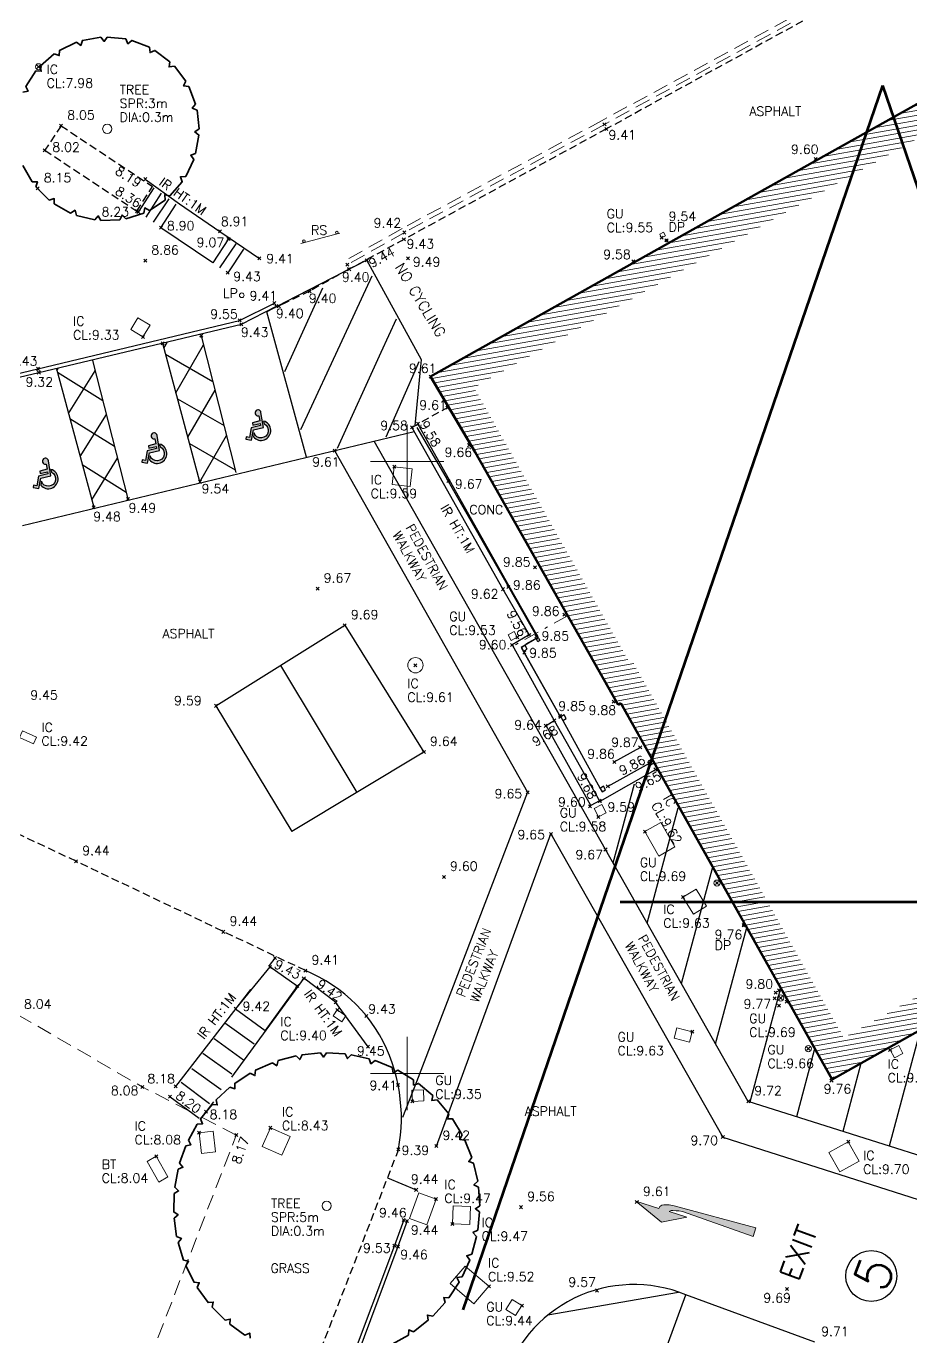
# Model space of a CAD drawing. Extents: x 521064 to 521635, y 174590 to 175241.
# Drawn here: x 521307.56 to 521336.45, y 174811.39 to 174854.22 of the extents above; entities that cross this region are included whole.
import ezdxf

# ---------------------------------------------------------------- set-up
doc = ezdxf.new("R2010")
doc.units = 0
doc.header["$PDMODE"] = 3
doc.header["$PDSIZE"] = 0.05
for name, pattern in [('Centre', [7, 4, -1, 1, -1]), ('DASHDOT', [1, 0.5, -0.25, 0, -0.25]), ('DASHED', [0.75, 0.5, -0.25]), ('HIDDEN', [0.375, 0.25, -0.125])]:
    doc.linetypes.add(name, pattern=pattern)
doc.layers.get('0').update_dxf_attribs({"linetype": 'CONTINUOUS', "lineweight": 18})
for name, color, linetype, lineweight in [('I031G_SURVEY-GRID', 7, 'CONTINUOUS', 18), ('I277G_CANOPY', 30, 'DASHDOT', 18), ('I901G_TITLE-SHEET', 7, 'CONTINUOUS', 18), ('I904G_HATCHING', 62, 'CONTINUOUS', 18), ('I910T_TXT-GEN-S', 7, 'CONTINUOUS', 13), ('I917G_BUILDING', 3, 'CONTINUOUS', 50), ('I923G_SURVEY-POINT', 7, 'CONTINUOUS', 18), ('I923T_SURVEY-LEVEL', 7, 'CONTINUOUS', 13), ('I941G_TREE', 72, 'CONTINUOUS', 18), ('I941G_TREE-VEG', 6, 'CONTINUOUS', 35), ('I941T_TREE-TXT', 82, 'CONTINUOUS', 13), ('I952G_KERB', 5, 'CONTINUOUS', 25), ('I960G_COVER', 1, 'CONTINUOUS', 18), ('I960T_COVER-TXT', 1, 'CONTINUOUS', 13), ('I963G_SW', 200, 'DASHED', 18), ('I976G_ST-FURN', 220, 'CONTINUOUS', 18), ('I976T_ST-FURN-TXT', 220, 'CONTINUOUS', 13), ('I991G_SLOPE', 21, 'DASHED', 18)]:
    doc.layers.add(name, color=color, linetype=linetype, lineweight=lineweight)
for name, color, linetype in [('I240G_STAIR', 10, 'CONTINUOUS'), ('I280G_BLDG-FRAME', 7, 'HIDDEN'), ('I940G_SURFACE', 200, 'HIDDEN'), ('I971G_FENCE', 5, 'Centre'), ('I972G_WALL', 10, 'CONTINUOUS'), ('I997G_ROAD_MARKING', 7, 'CONTINUOUS')]:
    doc.layers.add(name, color=color, linetype=linetype)
doc.styles.add('MONOTXT', font='simplex.shx')
doc.styles.get("Standard").update_dxf_attribs({"font": 'simplex.shx'})

# ---------------------------------------------------------------- blocks, each defined once
blk = doc.blocks.new('Road Sign')
at = {"color": 0, "linetype": 'ByBlock'}
blk.add_polyline3d([(1.017, 0.036, 0), (-0.077, 0.036, 0)], dxfattribs=at)
for centre in [(0.001, -0.001), (0.923, -0.001)]:
    blk.add_circle(centre, 0.035, dxfattribs=at)

msp = doc.modelspace()

# ---------------------------------------------------------------- hatches: boundary and pattern name
msp.add_hatch(color=256).paths.add_polyline_path([(521328.726, 174815.67), (521331.388, 174814.959), (521331.299, 174814.672), (521328.997, 174815.489), (521328.871, 174815.511), (521328.788, 174815.515), (521328.678, 174815.518), (521328.626, 174815.519), (521328.579, 174815.502), (521328.559, 174815.484), (521329.139, 174815.304), (521328.304, 174815.144), (521327.467, 174815.823), (521328.219, 174815.589), (521328.258, 174815.654), (521328.318, 174815.693), (521328.39, 174815.707), (521328.454, 174815.709), (521328.562, 174815.701)])
at = {"layer": 'I904G_HATCHING'}
h = msp.add_hatch(dxfattribs=at)
h.set_pattern_fill('ANSI31', color=256, scale=0.05, angle=325, style=0)
h.paths.add_polyline_path([(521365.759, 174881.945), (521367.311, 174886.098), (521374.746, 174883.333), (521378.528, 174881.926), (521381.469, 174880.831), (521383.284, 174885.719), (521385.395, 174891.334), (521386.802, 174895.22), (521363.286, 174904.002), (521357.857, 174889.657), (521365.37, 174886.856), (521364.674, 174884.949), (521364.507, 174885.012), (521364.55, 174885.126), (521364.044, 174885.327), (521363.994, 174885.206), (521361.419, 174886.18), (521361.462, 174886.296), (521361.185, 174886.396), (521361.136, 174886.287), (521358.803, 174887.181), (521355.775, 174879.014), (521358.23, 174878.113), (521352.972, 174863.981), (521350.89, 174861.521), (521348.805, 174863.337), (521348.886, 174863.429), (521348.528, 174863.721), (521342.476, 174856.651), (521342.824, 174856.353), (521340.844, 174854.033), (521331.138, 174848.587), (521320.768, 174842.769), (521322.227, 174840.3), (521326.894, 174832.047), (521326.981, 174832.096), (521328.103, 174830.098), (521333.883, 174819.805), (521341.553, 174824.106), (521343.555, 174820.584), (521348.998, 174823.617), (521347.201, 174826.798), (521349.876, 174828.301), (521348.925, 174830.03), (521351.103, 174831.223), (521351.585, 174830.343), (521353.209, 174831.247), (521354.849, 174832.159), (521354.666, 174832.503), (521357.728, 174834.195), (521360.628, 174835.783), (521359.858, 174837.16), (521359.054, 174838.6), (521359.557, 174838.878), (521357.895, 174841.817), (521358.966, 174842.392), (521359.577, 174841.885), (521360.53, 174842.998), (521361.858, 174844.542), (521361.95, 174844.468), (521362.086, 174844.651), (521362.012, 174844.715), (521363.35, 174846.282), (521363.434, 174846.212), (521363.574, 174846.376), (521363.491, 174846.448), (521365.776, 174849.114), (521364.06, 174850.62), (521365.333, 174852.072), (521367.565, 174851.231), (521366.43, 174848.174), (521368.782, 174847.273), (521368.859, 174847.493), (521368.766, 174847.527), (521369.438, 174849.316), (521370.241, 174851.441), (521371.875, 174855.813), (521373.221, 174859.385), (521373.324, 174859.346), (521373.4, 174859.547), (521371.787, 174860.139), (521373.01, 174863.468), (521374.664, 174867.907), (521375.002, 174868.806), (521374.636, 174868.938), (521374.841, 174869.511), (521374.778, 174869.534), (521375.25, 174870.795), (521375.313, 174870.772), (521375.43, 174871.092), (521375.282, 174871.148), (521376.27, 174873.748), (521376.409, 174873.704), (521376.525, 174874.024), (521376.377, 174874.08), (521377.366, 174876.691), (521377.503, 174876.639), (521377.62, 174876.959), (521377.483, 174877.01), (521378.449, 174879.614), (521378.586, 174879.563), (521378.708, 174879.89), (521378.39, 174880.002), (521378.333, 174879.852), (521375.927, 174880.747), (521375.983, 174880.895), (521375.654, 174881.019), (521375.598, 174880.871), (521372.882, 174881.875), (521372.934, 174882.023), (521372.616, 174882.147), (521372.558, 174881.998), (521370.038, 174882.927), (521370.098, 174883.092), (521369.785, 174883.201), (521369.66, 174882.884), (521369.751, 174882.85), (521368.982, 174880.772)])
h.paths.add_polyline_path([(521365.266, 174883.655), (521366.65, 174887.446), (521359.148, 174890.243), (521363.869, 174902.717), (521385.525, 174894.629), (521380.881, 174882.119), (521366.723, 174887.383), (521364.469, 174881.35), (521369.574, 174879.492), (521370.404, 174881.734), (521377.266, 174879.182), (521373.991, 174870.568), (521374.084, 174870.533), (521373.491, 174868.948), (521373.567, 174868.92), (521373.357, 174868.335), (521373.689, 174868.215), (521370.503, 174859.545), (521372.021, 174858.988), (521368.101, 174848.605), (521367.712, 174848.754), (521368.849, 174851.816), (521365.038, 174853.252), (521362.648, 174850.528), (521364.38, 174849.008), (521359.457, 174843.284), (521359.087, 174843.592), (521356.522, 174842.215), (521358.189, 174839.265), (521357.69, 174838.988), (521359.259, 174836.183), (521353.321, 174832.902), (521353.505, 174832.556), (521351.978, 174831.707), (521351.5, 174832.581), (521347.566, 174830.426), (521348.522, 174828.688), (521345.837, 174827.179), (521347.632, 174824.001), (521343.934, 174821.94), (521341.931, 174825.465), (521334.266, 174821.166), (521327.364, 174833.458), (521327.274, 174833.407), (521322.18, 174842.415), (521341.486, 174853.245), (521344.234, 174856.465), (521343.887, 174856.761), (521348.562, 174862.223), (521350.998, 174860.101), (521353.848, 174863.469), (521359.518, 174878.706), (521357.061, 174879.607), (521359.387, 174885.88)], flags=16)
at = {"layer": 'I997G_ROAD_MARKING'}
h = msp.add_hatch(dxfattribs=at)
h.set_pattern_fill('INSULATION', color=2, scale=0.3, angle=285, style=0)
h.paths.add_polyline_path([(521314.408, 174839.637), (521313.274, 174844.107), (521312.015, 174843.856), (521313.23, 174839.332)])
h = msp.add_hatch(dxfattribs=at)
h.set_pattern_fill('INSULATION', color=2, scale=0.3, angle=283, style=0)
h.paths.add_polyline_path([(521309.725, 174843.299), (521308.546, 174843.024), (521309.764, 174838.499), (521310.881, 174838.772)])
h = msp.add_hatch(color=2, dxfattribs=at)
h.paths.add_polyline_path([(521314.732, 174840.728), (521314.92, 174840.697), (521314.976, 174841.03), (521315.306, 174841.111), (521315.226, 174841.599, 0.693543), (521315.046, 174841.635, 0.696716), (521315.159, 174841.49), (521315.186, 174841.323), (521314.943, 174841.263), (521314.963, 174841.184), (521315.2, 174841.242), (521315.211, 174841.171), (521314.903, 174841.096), (521314.849, 174840.78), (521314.744, 174840.798)])
h.paths.add_polyline_path([(521314.999, 174840.93), (521314.977, 174840.803, 1.367716), (521315.311, 174841.317), (521315.327, 174841.225, -1.518743), (521314.998, 174840.93)])
h = msp.add_hatch(color=2, dxfattribs=at)
h.paths.add_polyline_path([(521311.336, 174839.976), (521311.523, 174839.945), (521311.579, 174840.279), (521311.91, 174840.359), (521311.83, 174840.848, 0.693543), (521311.649, 174840.883, 0.696716), (521311.762, 174840.738), (521311.79, 174840.571), (521311.546, 174840.512), (521311.566, 174840.432), (521311.803, 174840.49), (521311.814, 174840.42), (521311.506, 174840.344), (521311.453, 174840.028), (521311.347, 174840.046)])
h.paths.add_polyline_path([(521311.602, 174840.178), (521311.58, 174840.051, 1.367716), (521311.915, 174840.565), (521311.93, 174840.473, -1.518743), (521311.602, 174840.179)])
h = msp.add_hatch(color=2, dxfattribs=at)
h.paths.add_polyline_path([(521307.785, 174839.148), (521307.973, 174839.117), (521308.029, 174839.451), (521308.359, 174839.531), (521308.279, 174840.02, 0.693543), (521308.099, 174840.055, 0.696716), (521308.212, 174839.91), (521308.239, 174839.743), (521307.996, 174839.684), (521308.015, 174839.604), (521308.253, 174839.662), (521308.264, 174839.592), (521307.955, 174839.516), (521307.902, 174839.2), (521307.796, 174839.218)])
h.paths.add_polyline_path([(521308.051, 174839.35), (521308.03, 174839.223, 1.367716), (521308.364, 174839.737), (521308.379, 174839.645, -1.518743), (521308.051, 174839.351)])
h = msp.add_hatch(dxfattribs=at)
h.set_pattern_fill('ANSI31', color=2, scale=0.5, angle=30, style=0)
h.paths.add_polyline_path([(521328.178, 174829.886), (521325.787, 174828.553), (521331.142, 174819.088), (521337.2, 174817.172), (521343.497, 174820.66), (521342.828, 174821.831), (521341.641, 174821.163), (521340.367, 174823.426), (521333.866, 174819.789)])
h = msp.add_hatch(dxfattribs=at)
h.set_pattern_fill('ANSI31', color=2, scale=0.5, angle=325, style=0)
h.paths.add_polyline_path([(521329.101, 174812.766, 0.449522), (521323.118, 174809.846), (521327.46, 174808.292)])

# ---------------------------------------------------------------- linework, layer by layer
msp.add_lwpolyline([(521328.726, 174815.67), (521331.388, 174814.959), (521331.299, 174814.672), (521328.997, 174815.489), (521328.871, 174815.511), (521328.788, 174815.515), (521328.678, 174815.518), (521328.626, 174815.519), (521328.579, 174815.502), (521328.559, 174815.484), (521329.139, 174815.304), (521328.304, 174815.144), (521327.467, 174815.823), (521328.219, 174815.589), (521328.258, 174815.654), (521328.318, 174815.693), (521328.39, 174815.707), (521328.454, 174815.709), (521328.562, 174815.701)], close=True)
at = {"layer": 'I031G_SURVEY-GRID'}
for p, q in [((521320, 174841.2), (521320, 174838.8)), ((521318.8, 174840), (521321.2, 174840)), ((521320, 174821.2), (521320, 174818.8)), ((521318.8, 174820), (521321.2, 174820))]:
    msp.add_line(p, q, dxfattribs=at)
at = {"layer": 'I240G_STAIR'}
for p, q in [((521311.729, 174848.94, 8.362), (521311.217, 174848.148, 8.364)), ((521311.471, 174847.982, 8.547), (521311.977, 174848.766, 8.537)), ((521312.219, 174848.578, 8.723), (521311.707, 174847.814, 8.726)), ((521311.959, 174847.635, 8.899), (521312.46, 174848.404, 8.896)), ((521313.648, 174846.489, 9.073), (521311.959, 174847.635, 8.899)), ((521314.164, 174847.269, 9.08), (521313.648, 174846.489, 9.073)), ((521313.885, 174846.327, 9.257), (521314.417, 174847.106, 9.252)), ((521314.651, 174846.936, 9.416), (521314.139, 174846.165, 9.427)), ((521315.516, 174823.478, 9.425), (521314.397, 174822.111, 9.425)), ((521316.408, 174822.853, 9.437), (521315.516, 174823.478, 9.425)), ((521314.397, 174822.111, 9.425), (521315.366, 174821.401, 9.437)), ((521314.998, 174820.955, 9.224), (521314.043, 174821.64, 9.218)), ((521313.696, 174821.137, 9.021), (521314.654, 174820.441, 9.022)), ((521314.273, 174819.973, 8.812), (521313.331, 174820.655, 8.82)), ((521312.972, 174820.165, 8.621), (521313.927, 174819.473, 8.624)), ((521313.548, 174819.005, 8.444), (521312.621, 174819.704, 8.44)), ((521312.255, 174819.239, 8.204), (521313.205, 174818.534, 8.205))]:
    msp.add_line(p, q, dxfattribs=at)
for points in [[(521326.285, 174828.908, 9.682), (521326.005, 174828.752, 9.683), (521324.539, 174831.368, 9.673), (521324.805, 174831.532, 9.682)], [(521324.805, 174831.532, 9.682), (521326.285, 174828.908, 9.682)], [(521325.086, 174831.535, 9.848), (521326.301, 174829.316, 9.851)], [(521316.408, 174822.853, 9.437), (521315.366, 174821.401, 9.437)]]:
    msp.add_polyline3d(points, dxfattribs=at)
at = {"layer": 'I277G_CANOPY'}
msp.add_polyline3d([(521325.243, 174834.954, 12.005), (521323.29, 174833.868, 11.974)], dxfattribs=at)
at = {"layer": 'I280G_BLDG-FRAME'}
for points in [[(521323.852, 174833.984, 9.85), (521323.734, 174833.916, 9.85), (521323.804, 174833.794, 9.85), (521323.923, 174833.863, 9.85)], [(521324.264, 174834.108, 9.85), (521324.221, 174834.188, 9.85), (521324.295, 174834.227, 9.85), (521324.338, 174834.147, 9.85)], [(521325.128, 174831.719, 9.848), (521325.016, 174831.653, 9.848), (521325.086, 174831.535, 9.848), (521325.198, 174831.601, 9.848)], [(521327.989, 174830.265, 0), (521327.877, 174830.199, 0), (521327.947, 174830.081, 0), (521328.059, 174830.147, 0)], [(521326.413, 174829.383, 9.851), (521326.301, 174829.316, 9.851), (521326.372, 174829.198, 9.851), (521326.483, 174829.265, 9.851)]]:
    msp.add_polyline3d(points, close=True, dxfattribs=at)
at = {"layer": 'I917G_BUILDING'}
for p, q in [((521340.844, 174854.033, 9.55), (521331.138, 174848.587, 9.6)), ((521331.138, 174848.587, 9.6), (521320.768, 174842.769, 9.61)), ((521322.227, 174840.3, 9.66), (521326.894, 174832.047, 9.88)), ((521326.894, 174832.047, 9.88), (521326.981, 174832.096, 9.88)), ((521326.981, 174832.096, 9.88), (521328.103, 174830.098, 9.86)), ((521328.103, 174830.098, 9.65), (521333.883, 174819.805, 9.76)), ((521333.883, 174819.805, 9.76), (521341.553, 174824.106, 9.82))]:
    msp.add_line(p, q, dxfattribs=at)
msp.add_polyline3d([(521320.768, 174842.769, 9.61), (521322.227, 174840.3, 9.66)], dxfattribs=at)
at = {"layer": 'I923G_SURVEY-POINT'}
for p in [(521307.958, 174852.893, 7.984), (521326.447, 174851.01, 9.411), (521308.696, 174850.967, 8.054), (521326.508, 174850.862, 9.412), (521308.163, 174850.167, 8.024), (521333.349, 174849.879, 9.6), (521307.93, 174848.921, 8.148), (521307.93, 174848.921, 8.148), (521311.446, 174849.221, 8.188), (521311.173, 174848.176, 8.226), (521311.217, 174848.148, 8.364), (521311.959, 174847.635, 8.899), (521313.885, 174847.517, 8.908), (521314.164, 174847.269, 9.08), (521319.891, 174847.254, 9.428), (521319.909, 174847.478, 9.421), (521328.312, 174847.308, 9.555), (521328.473, 174847.219, 9.542), (521311.444, 174846.559, 8.859), (521315.172, 174846.631, 9.414), (521318.043, 174846.427, 9.394), (521318.099, 174846.284, 9.405), (521318.107, 174846.276, 9.396), (521318.684, 174846.572, 9.443), (521320.03, 174846.638, 9.494), (521327.391, 174846.539, 9.575), (521314.139, 174846.165, 9.427), (521314.139, 174846.165, 9.427), (521316.813, 174845.558, 9.395), (521315.665, 174845.17, 9.409), (521315.727, 174845.069, 9.406), (521315.809, 174845.072, 9.399), (521314.528, 174844.607, 9.55), (521314.587, 174844.482, 9.433), (521311.371, 174844.068, 9.33), (521312.015, 174843.856, 9.402), (521313.274, 174844.107, 9.419), (521307.937, 174843.023, 9.429), (521307.968, 174842.905, 9.322), (521320.768, 174842.769, 9.61), (521320.768, 174842.769, 9.61), (521321.317, 174841.751, 9.614), (521320.358, 174841.226, 9.576), (521320.155, 174841.11, 9.581), (521317.632, 174840.353, 9.607), (521322.027, 174840.53, 9.663), (521319.581, 174839.825, 9.587), (521313.23, 174839.332, 9.537), (521321.342, 174839.358, 9.673), (521310.881, 174838.772, 9.492), (521309.764, 174838.499, 9.48), (521324.176, 174836.534, 9.845), (521317.075, 174835.841, 9.667), (521323.128, 174835.824, 9.622), (521323.306, 174835.898, 9.86), (521325.134, 174834.995, 9.858), (521317.962, 174834.643, 9.688), (521323.986, 174834.328, 9.562), (521324.223, 174834.287, 9.853), (521323.43, 174834.001, 9.604), (521323.599, 174834.254, 9.534), (521323.827, 174833.754, 9.85), (521320.272, 174833.338, 9.614), (521326.75, 174832.144, 9.88), (521313.756, 174832.012, 9.588), (521324.527, 174831.359, 9.639), (521324.805, 174831.532, 9.682), (521324.992, 174831.69, 9.848), (521325.006, 174831.646, 9.85), (521320.546, 174830.503, 9.637), (521327.613, 174830.655, 9.873), (521326.768, 174830.178, 9.863), (521327.905, 174830.13, 9.862), (521328.114, 174829.931, 9.648), (521323.936, 174829.188, 9.645), (521326.556, 174829.381, 9.851), (521325.977, 174828.729, 9.605), (521326.285, 174828.908, 9.682), (521326.301, 174828.898, 9.59), (521326.247, 174828.382, 9.576), (521327.768, 174827.902, 9.624), (521324.697, 174827.827, 9.651), (521326.479, 174827.318, 9.669), (521309.184, 174826.933, 9.437), (521321.201, 174826.423, 9.596), (521330.121, 174826.219, 9.687), (521329.01, 174825.761, 9.634), (521313.999, 174824.627, 9.436), (521330.991, 174824.845, 9.76), (521315.687, 174823.77, 9.415), (521315.516, 174823.478, 9.425), (521316.676, 174823.36, 9.412), (521316.408, 174822.853, 9.437), (521316.626, 174823.108, 9.421), (521332.148, 174822.717, 9.795), (521317.664, 174822.325, 9.418), (521332.004, 174822.454, 9.774), (521332.038, 174822.635, 9.78), (521332.203, 174822.466, 9.687), (521332.4, 174822.347, 9.776), (521314.397, 174822.111, 9.425), (521317.716, 174822.073, 9.395), (521318.668, 174821.878, 9.431), (521332.148, 174822.21, 9.77), (521329.315, 174821.361, 9.633), (521318.724, 174820.874, 9.446), (521333.107, 174820.809, 9.66), (521335.778, 174820.77, 9.779), (521333.862, 174819.762, 9.765), (521311.348, 174819.559, 8.083), (521312.439, 174819.577, 8.177), (521319.703, 174819.625, 9.408), (521312.255, 174819.239, 8.204), (521320.173, 174819.086, 9.355), (521331.142, 174819.088, 9.716), (521313.433, 174818.754, 8.178), (521313.204, 174818.062, 8.083), (521315.534, 174818.223, 8.43), (521314.419, 174817.984, 8.166), (521320.954, 174817.627, 9.422), (521330.312, 174817.92, 9.701), (521334.41, 174817.769, 9.702), (521311.803, 174817.294, 8.037), (521319.716, 174817.517, 9.393), (521320.295, 174816.197, 9.443), (521320.947, 174815.895, 9.467), (521323.721, 174815.629, 9.563), (521327.504, 174815.795, 9.605), (521319.887, 174815.214, 9.456), (521319.999, 174815.18, 9.435), (521321.478, 174815.084, 9.472), (521319.587, 174814.375, 9.53), (521319.7, 174814.34, 9.463), (521322.672, 174813.043, 9.523), (521326.201, 174812.907, 9.575), (521332.408, 174812.952, 9.69), (521323.751, 174812.415, 9.44)]:
    msp.add_point(p, dxfattribs=at)
at = {"layer": 'I940G_SURFACE'}
for points in [[(521336.384, 174856.786, 9.433), (521334.729, 174855.473, 9.419), (521333.9, 174854.925, 9.411), (521326.508, 174850.862, 9.412), (521319.891, 174847.254, 9.428), (521318.107, 174846.276, 9.396)], [(521308.696, 174850.967, 8.054), (521308.163, 174850.167, 8.024), (521311.173, 174848.176, 8.226)], [(521308.696, 174850.967, 8.054), (521311.677, 174848.985, 8.213)], [(521311.173, 174848.176, 8.226), (521311.677, 174848.985, 8.213)], [(521318.099, 174846.284, 9.405), (521316.813, 174845.558, 9.395), (521316.048, 174845.188, 9.398)], [(521316.048, 174845.188, 9.398), (521315.809, 174845.072, 9.399)], [(521321.356, 174841.773, 9.615), (521320.358, 174841.226, 9.576)], [(521319.716, 174817.517, 9.393), (521319.755, 174817.75, 9.395), (521319.785, 174817.983, 9.396), (521319.804, 174818.218, 9.398), (521319.812, 174818.454, 9.4), (521319.811, 174818.689, 9.401), (521319.799, 174818.925, 9.403), (521319.777, 174819.159, 9.405), (521319.746, 174819.393, 9.407), (521319.703, 174819.625, 9.408), (521319.648, 174819.869, 9.411), (521319.583, 174820.11, 9.413), (521319.507, 174820.349, 9.415), (521319.419, 174820.583, 9.417), (521319.322, 174820.814, 9.42), (521319.213, 174821.039, 9.422), (521319.093, 174821.259, 9.424), (521318.962, 174821.472, 9.427), (521318.82, 174821.679, 9.429), (521318.668, 174821.878, 9.431), (521318.505, 174822.069, 9.429), (521318.333, 174822.251, 9.427), (521318.152, 174822.425, 9.425), (521317.963, 174822.589, 9.423), (521317.765, 174822.744, 9.421), (521317.56, 174822.889, 9.419), (521317.348, 174823.023, 9.418), (521317.13, 174823.146, 9.416), (521316.905, 174823.259, 9.414), (521316.676, 174823.36, 9.412), (521309.184, 174826.933, 9.437), (521301.671, 174830.474, 9.112)], [(521319.716, 174817.517, 9.393), (521316.892, 174810.249, 9.476)]]:
    msp.add_polyline3d(points, dxfattribs=at)
at = {"layer": 'I941G_TREE'}
for centre in [(521310.203, 174850.866), (521317.37, 174815.675)]:
    msp.add_circle(centre, 0.15, dxfattribs=at)
at = {"layer": 'I941G_TREE-VEG'}
for points in [[(521309.198, 174853.693), (521308.644, 174853.429), (521308.634, 174853.258), (521308.473, 174853.317)], [(521309.998, 174853.859), (521309.393, 174853.755), (521309.337, 174853.592), (521309.198, 174853.693)], [(521310.813, 174853.803), (521310.203, 174853.866), (521310.105, 174853.724), (521309.998, 174853.859)], [(521311.583, 174853.53), (521311.012, 174853.755), (521310.88, 174853.645), (521310.813, 174853.803)], [(521308.473, 174853.317), (521308.01, 174852.914), (521308.047, 174852.746), (521307.875, 174852.759)], [(521312.25, 174853.059), (521311.761, 174853.429), (521311.604, 174853.359), (521311.583, 174853.53)], [(521307.875, 174852.759), (521307.539, 174852.246), (521307.62, 174852.094), (521307.451, 174852.061)], [(521312.766, 174852.425), (521312.395, 174852.914), (521312.225, 174852.888), (521312.25, 174853.059)], [(521313.091, 174851.675), (521312.866, 174852.246), (521312.696, 174852.268), (521312.766, 174852.425)], [(521313.203, 174850.866), (521313.14, 174851.476), (521312.981, 174851.543), (521313.091, 174851.675)], [(521313.091, 174850.057), (521313.196, 174850.661), (521313.061, 174850.768), (521313.203, 174850.866)], [(521312.766, 174849.307), (521313.029, 174849.861), (521312.929, 174850.001), (521313.091, 174850.057)], [(521307.451, 174849.671), (521307.752, 174849.136), (521307.924, 174849.138), (521307.875, 174848.973)], [(521312.25, 174848.674), (521312.653, 174849.136), (521312.594, 174849.298), (521312.766, 174849.307)], [(521307.875, 174848.973), (521308.309, 174848.539), (521308.474, 174848.587), (521308.473, 174848.415)], [(521311.583, 174848.202), (521312.096, 174848.539), (521312.082, 174848.71), (521312.25, 174848.674)], [(521308.473, 174848.415), (521309.007, 174848.114), (521309.153, 174848.206), (521309.198, 174848.039)], [(521309.198, 174848.039), (521309.794, 174847.894), (521309.91, 174848.021), (521309.998, 174847.873)], [(521309.998, 174847.873), (521310.611, 174847.894), (521310.689, 174848.048), (521310.813, 174847.929)], [(521310.813, 174847.929), (521311.398, 174848.114), (521311.431, 174848.283), (521311.583, 174848.202)], [(521317.169, 174820.671), (521316.568, 174820.61), (521316.494, 174820.455), (521316.37, 174820.574)], [(521317.973, 174820.638), (521317.37, 174820.675), (521317.272, 174820.534), (521317.169, 174820.671)], [(521318.761, 174820.477), (521318.172, 174820.61), (521318.053, 174820.487), (521317.973, 174820.638)], [(521315.597, 174820.35), (521315.046, 174820.102), (521315.025, 174819.932), (521314.87, 174820.005)], [(521316.37, 174820.574), (521315.787, 174820.418), (521315.739, 174820.253), (521315.597, 174820.35)], [(521319.514, 174820.192), (521318.953, 174820.418), (521318.816, 174820.315), (521318.761, 174820.477)], [(521320.21, 174819.79), (521319.694, 174820.102), (521319.542, 174820.023), (521319.514, 174820.192)], [(521314.87, 174820.005), (521314.366, 174819.672), (521314.373, 174819.501), (521314.208, 174819.548)], [(521320.834, 174819.281), (521320.374, 174819.672), (521320.211, 174819.618), (521320.21, 174819.79)], [(521314.208, 174819.548), (521313.764, 174819.138), (521313.798, 174818.97), (521313.628, 174818.99)], [(521313.628, 174818.99), (521313.255, 174818.515), (521313.316, 174818.355), (521313.144, 174818.347)], [(521321.367, 174818.679), (521320.976, 174819.138), (521320.807, 174819.111), (521320.834, 174819.281)], [(521321.797, 174817.998), (521321.485, 174818.515), (521321.313, 174818.516), (521321.367, 174818.679)], [(521313.144, 174818.347), (521312.853, 174817.818), (521312.938, 174817.669), (521312.77, 174817.635)], [(521312.77, 174817.635), (521312.567, 174817.066), (521312.676, 174816.933), (521312.515, 174816.871)], [(521322.113, 174817.258), (521321.887, 174817.818), (521321.718, 174817.846), (521321.797, 174817.998)], [(521322.305, 174816.477), (521322.173, 174817.066), (521322.01, 174817.121), (521322.113, 174817.258)], [(521312.515, 174816.871), (521312.407, 174816.278), (521312.535, 174816.163), (521312.386, 174816.077)], [(521322.37, 174815.675), (521322.334, 174816.278), (521322.182, 174816.358), (521322.305, 174816.477)], [(521312.386, 174816.077), (521312.374, 174815.474), (521312.519, 174815.381), (521312.386, 174815.273)], [(521322.305, 174814.873), (521322.366, 174815.474), (521322.229, 174815.577), (521322.37, 174815.675)], [(521312.386, 174815.273), (521312.471, 174814.675), (521312.629, 174814.607), (521312.515, 174814.478)], [(521322.113, 174814.092), (521322.269, 174814.675), (521322.15, 174814.799), (521322.305, 174814.873)], [(521312.515, 174814.478), (521312.695, 174813.902), (521312.862, 174813.86), (521312.77, 174813.715)], [(521321.797, 174813.351), (521322.045, 174813.902), (521321.948, 174814.043), (521322.113, 174814.092)], [(521312.77, 174813.715), (521313.04, 174813.175), (521313.211, 174813.161), (521313.144, 174813.003)], [(521321.367, 174812.671), (521321.7, 174813.175), (521321.627, 174813.33), (521321.797, 174813.351)], [(521313.144, 174813.003), (521313.497, 174812.513), (521313.668, 174812.526), (521313.628, 174812.359)], [(521320.834, 174812.069), (521321.243, 174812.513), (521321.196, 174812.678), (521321.367, 174812.671)], [(521313.628, 174812.359), (521314.054, 174811.932), (521314.221, 174811.973), (521314.208, 174811.802)], [(521320.21, 174811.56), (521320.686, 174811.932), (521320.665, 174812.103), (521320.834, 174812.069)], [(521314.208, 174811.802), (521314.698, 174811.449), (521314.856, 174811.516), (521314.87, 174811.345)], [(521319.514, 174811.158), (521320.042, 174811.449), (521320.05, 174811.62), (521320.21, 174811.56)]]:
    msp.add_lwpolyline(points, dxfattribs=at)
at = {"layer": 'I952G_KERB'}
for points in [[(521298.992, 174840.89, 9.133), (521307.937, 174843.023, 9.429), (521314.528, 174844.607, 9.55), (521315.665, 174845.17, 9.409)], [(521299.029, 174840.786, 9.045), (521307.968, 174842.905, 9.322), (521314.587, 174844.482, 9.433), (521315.727, 174845.069, 9.406)], [(521319.887, 174815.214, 9.456), (521319.587, 174814.375, 9.53), (521316.692, 174806.663, 9.596), (521313.536, 174798.218, 9.62), (521309.021, 174786.084, 9.684), (521305.948, 174777.884, 9.735), (521304.507, 174774.037, 9.736)], [(521319.999, 174815.18, 9.435), (521319.7, 174814.34, 9.463), (521316.805, 174806.605, 9.535), (521313.659, 174798.206, 9.555), (521309.123, 174786.046, 9.629), (521306.063, 174777.816, 9.67), (521304.633, 174773.984, 9.693)]]:
    msp.add_polyline3d(points, dxfattribs=at)
at = {"layer": 'I960G_COVER'}
for points in [[(521328.312, 174847.308, 9.555), (521328.25, 174847.427, 9.553), (521328.377, 174847.493, 9.545), (521328.439, 174847.375, 9.547)], [(521311.371, 174844.068, 9.33), (521310.973, 174844.307, 9.305), (521311.204, 174844.692, 9.269), (521311.602, 174844.453, 9.294)], [(521319.581, 174839.825, 9.587), (521320.162, 174839.76, 9.587), (521320.097, 174839.176, 9.584), (521319.516, 174839.241, 9.584)], [(521323.599, 174834.254, 9.534), (521323.496, 174834.438, 9.54), (521323.298, 174834.328, 9.544), (521323.401, 174834.143, 9.539)], [(521307.336, 174830.973, 9.418), (521307.799, 174830.769, 9.421), (521307.897, 174830.992, 9.426), (521307.434, 174831.196, 9.423)], [(521326.247, 174828.382, 9.576), (521326.501, 174828.51, 9.571), (521326.361, 174828.789, 9.568), (521326.107, 174828.661, 9.573)], [(521327.768, 174827.902, 9.624), (521328.225, 174827.103, 9.647), (521328.745, 174827.4, 9.647), (521328.288, 174828.2, 9.625)], [(521329.01, 174825.761, 9.634), (521329.354, 174825.199, 9.643), (521329.781, 174825.461, 9.643), (521329.437, 174826.023, 9.634)], [(521317.716, 174822.073, 9.395), (521317.585, 174821.878, 9.382), (521317.868, 174821.688, 9.386), (521317.999, 174821.883, 9.399)], [(521329.315, 174821.361, 9.633), (521328.814, 174821.49, 9.631), (521328.727, 174821.151, 9.609), (521329.228, 174821.022, 9.611)], [(521335.778, 174820.77, 9.779), (521335.917, 174820.505, 9.781), (521336.198, 174820.653, 9.776), (521336.059, 174820.917, 9.775)], [(521320.173, 174819.086, 9.355), (521320.156, 174819.448, 9.368), (521320.532, 174819.465, 9.382), (521320.549, 174819.104, 9.368)], [(521313.204, 174818.062, 8.083), (521313.283, 174817.388, 8.116), (521313.741, 174817.442, 8.14), (521313.662, 174818.116, 8.107)], [(521315.534, 174818.223, 8.43), (521316.178, 174817.936, 8.554), (521315.907, 174817.327, 8.485), (521315.262, 174817.614, 8.361)], [(521334.41, 174817.769, 9.702), (521333.778, 174817.417, 9.693), (521334.132, 174816.781, 9.687), (521334.764, 174817.133, 9.696)], [(521311.803, 174817.294, 8.037), (521312.186, 174816.618, 8.042), (521311.885, 174816.448, 8.042), (521311.503, 174817.124, 8.037)], [(521320.947, 174815.895, 9.467), (521320.641, 174815.056, 9.461), (521320.076, 174815.262, 9.451), (521320.382, 174816.101, 9.457)], [(521321.478, 174815.084, 9.472), (521322.044, 174815.06, 9.503), (521322.07, 174815.649, 9.506), (521321.503, 174815.673, 9.475)], [(521322.672, 174813.043, 9.523), (521321.894, 174813.706, 9.525), (521321.404, 174813.132, 9.521), (521322.182, 174812.469, 9.519)], [(521323.751, 174812.415, 9.44), (521323.436, 174812.615, 9.447), (521323.228, 174812.287, 9.444), (521323.543, 174812.087, 9.437)]]:
    msp.add_polyline3d(points, close=True, dxfattribs=at)
for centre, radius in [((521307.958, 174852.893, 7.984), 0.1), ((521320.272, 174833.338, 9.614), 0.25), ((521330.121, 174826.219, 9.687), 0.1), ((521332.203, 174822.466, 9.687), 0.1), ((521333.107, 174820.809, 9.66), 0.1)]:
    msp.add_circle(centre, radius, dxfattribs=at)
at = {"layer": 'I963G_SW'}
for points in [[(521336.165, 174856.967, 9.432), (521334.622, 174855.707, 9.422), (521333.766, 174855.167, 9.412), (521326.375, 174851.142, 9.411), (521319.836, 174847.609, 9.421), (521317.97, 174846.558, 9.394)], [(521336.26, 174856.85, 9.432), (521334.709, 174855.585, 9.422), (521333.842, 174855.037, 9.412), (521326.447, 174851.01, 9.411), (521319.909, 174847.478, 9.421), (521318.043, 174846.427, 9.394)]]:
    msp.add_polyline3d(points, dxfattribs=at)
at = {"layer": 'I971G_FENCE'}
for points in [[(521311.446, 174849.221, 8.188), (521312.565, 174848.416, 8.721), (521313.885, 174847.517, 8.908), (521315.172, 174846.631, 9.414)], [(521320.314, 174841.106, 9.582), (521321.342, 174839.358, 9.673), (521323.306, 174835.898, 9.86), (521324.223, 174834.287, 9.853)], [(521324.17, 174834.188, 9.853), (521323.881, 174834.023, 9.84)], [(521323.827, 174833.754, 9.85), (521324.992, 174831.69, 9.848)], [(521326.768, 174830.178, 9.863), (521327.613, 174830.655, 9.873)], [(521327.905, 174830.13, 9.862), (521326.556, 174829.381, 9.851)], [(521312.439, 174819.577, 8.177), (521315.687, 174823.77, 9.415)], [(521318.724, 174820.874, 9.446), (521317.664, 174822.325, 9.418), (521316.626, 174823.108, 9.421), (521313.433, 174818.754, 8.178)]]:
    msp.add_polyline3d(points, dxfattribs=at)
at = {"layer": 'I972G_WALL'}
for p, q in [((521323.43, 174834.001, 9.604), (521324.805, 174831.532, 9.682)), ((521323.726, 174833.92, 9.85), (521325.006, 174831.646, 9.85))]:
    msp.add_line(p, q, dxfattribs=at)
for points in [[(521320.155, 174841.11, 9.581), (521320.346, 174841.218, 9.58), (521323.32, 174835.932, 9.85), (521324.285, 174834.249, 9.85), (521323.726, 174833.92, 9.85)], [(521320.155, 174841.11, 9.581), (521323.128, 174835.824, 9.622), (521323.986, 174834.328, 9.562), (521323.43, 174834.001, 9.604)], [(521326.301, 174828.898, 9.59), (521328.177, 174829.967, 9.65)]]:
    msp.add_polyline3d(points, dxfattribs=at)
at = {"layer": 'I976G_ST-FURN'}
for centre, radius in [((521328.473, 174847.219, 9.542), 0.04), ((521314.598, 174845.427, 9.455), 0.075), ((521330.991, 174824.845, 9.76), 0.04)]:
    msp.add_circle(centre, radius, dxfattribs=at)
at = {"layer": 'I991G_SLOPE'}
for points in [[(521299.017, 174826.836, 7.95), (521307.284, 174821.918, 8.041), (521311.348, 174819.559, 8.083)], [(521312.887, 174818.77, 8.125), (521311.348, 174819.559, 8.083)], [(521310.774, 174808.566, 8.08), (521314.419, 174817.984, 8.166), (521313.244, 174818.587, 8.134)]]:
    msp.add_polyline3d(points, dxfattribs=at)
at = {"layer": 'I997G_ROAD_MARKING', "color": 2}
for p, q in [((521316.715, 174840.134), (521315.417, 174844.889)), ((521313.274, 174844.107), (521314.408, 174839.637))]:
    msp.add_line(p, q, dxfattribs=at)
at = {"layer": 'I997G_ROAD_MARKING'}
for p, q in [((521315.859, 174833.328), (521318.356, 174829.184)), ((521313.756, 174832.012), (521316.231, 174827.904)), ((521323.302, 174796.953), (521329.101, 174812.766)), ((521333.323, 174811.219), (521329.101, 174812.766))]:
    msp.add_line(p, q, dxfattribs=at)
at = {"layer": 'I997G_ROAD_MARKING', "color": 2}
for points in [[(521320.427, 174842.887), (521320.468, 174843.318), (521318.684, 174846.572), (521316.018, 174845.199)], [(521317.95, 174844.11), (521318.858, 174846.068)], [(521317.235, 174845.655), (521316.8, 174844.704)], [(521316.018, 174845.199), (521315.417, 174844.889)], [(521316.8, 174844.704), (521315.989, 174842.931)], [(521319.646, 174844.647), (521319.145, 174843.553)], [(521313.23, 174839.332), (521312.015, 174843.856)], [(521316.526, 174841.04), (521317.95, 174844.11)], [(521319.145, 174843.553), (521317.712, 174840.42)], [(521308.546, 174843.024), (521309.764, 174838.499)], [(521309.725, 174843.299), (521310.881, 174838.772)], [(521319.318, 174840.806), (521320.257, 174842.957)], [(521320.257, 174842.957), (521320.391, 174843.265)], [(521320.264, 174841.172), (521320.427, 174842.887)], [(521307.433, 174837.907), (521320.229, 174840.977)]]:
    msp.add_lwpolyline(points, dxfattribs=at)
for points in [[(521314.732, 174840.728), (521314.92, 174840.697), (521314.976, 174841.03), (521315.306, 174841.111), (521315.226, 174841.599, 0.693543), (521315.046, 174841.635, 0.696716), (521315.159, 174841.49), (521315.186, 174841.323), (521314.943, 174841.263), (521314.963, 174841.184), (521315.2, 174841.242), (521315.211, 174841.171), (521314.903, 174841.096), (521314.849, 174840.78), (521314.744, 174840.798)], [(521314.999, 174840.93), (521314.977, 174840.803, 1.367716), (521315.311, 174841.317), (521315.327, 174841.225, -1.518743), (521314.998, 174840.93)], [(521311.336, 174839.976), (521311.523, 174839.945), (521311.579, 174840.279), (521311.91, 174840.359), (521311.83, 174840.848, 0.693543), (521311.649, 174840.883, 0.696716), (521311.762, 174840.738), (521311.79, 174840.571), (521311.546, 174840.512), (521311.566, 174840.432), (521311.803, 174840.49), (521311.814, 174840.42), (521311.506, 174840.344), (521311.453, 174840.028), (521311.347, 174840.046)], [(521311.602, 174840.178), (521311.58, 174840.051, 1.367716), (521311.915, 174840.565), (521311.93, 174840.473, -1.518743), (521311.602, 174840.179)], [(521307.785, 174839.148), (521307.973, 174839.117), (521308.029, 174839.451), (521308.359, 174839.531), (521308.279, 174840.02, 0.693543), (521308.099, 174840.055, 0.696716), (521308.212, 174839.91), (521308.239, 174839.743), (521307.996, 174839.684), (521308.015, 174839.604), (521308.253, 174839.662), (521308.264, 174839.592), (521307.955, 174839.516), (521307.902, 174839.2), (521307.796, 174839.218)], [(521308.051, 174839.35), (521308.03, 174839.223, 1.367716), (521308.364, 174839.737), (521308.379, 174839.645, -1.518743), (521308.051, 174839.351)]]:
    msp.add_lwpolyline(points, format="xyb", close=True, dxfattribs=at)
at = {"layer": 'I997G_ROAD_MARKING'}
for points in [[(521317.632, 174840.353), (521323.936, 174829.188), (521320.309, 174819.721), (521319.845, 174818.559)], [(521352.998, 174812.121), (521344.509, 174814.862), (521341.469, 174815.814), (521331.142, 174819.088), (521326.479, 174827.318), (521318.928, 174840.655)], [(521313.756, 174832.012), (521317.962, 174834.643), (521320.546, 174830.503), (521316.231, 174827.904)], [(521320.954, 174817.627), (521324.697, 174827.827), (521330.312, 174817.92), (521352.529, 174810.829), (521348.427, 174799.74), (521345.089, 174790.806)], [(521319.357, 174816.593), (521320.295, 174816.197)]]:
    msp.add_lwpolyline(points, dxfattribs=at)
msp.add_circle((521335.162, 174813.38), 0.833, dxfattribs=at)
msp.add_arc((521327.405, 174808.651), 4.451, 67.6033, 164.4231, dxfattribs=at)

# ---------------------------------------------------------------- block references
at = {"layer": 'I976G_ST-FURN', "linetype": 'Continuous', "xscale": 1.204885792143831, "yscale": 1.204885792143831, "zscale": 1.204885792143831, "rotation": 194.5718579090208}
msp.add_blockref('Road Sign', (521317.705, 174847.475, 9.467), dxfattribs=at)

# ---------------------------------------------------------------- texts
at = {"layer": 'I901G_TITLE-SHEET'}
msp.add_text('A0', height=40, dxfattribs=at).set_placement((521320.104, 174812.279))
at = {"layer": 'I910T_TXT-GEN-S', "style": 'MONOTXT'}
for s, p in [('ASPHALT', (521331.178, 174851.293)), ('CONC', (521322.033, 174838.274)), ('ASPHALT', (521312.008, 174834.222)), ('ASPHALT', (521323.84, 174818.616)), ('GRASS', (521315.536, 174813.485))]:
    msp.add_text(s, height=0.3, dxfattribs=at).set_placement(p)
for rotation, p in [(324.2596, (521311.869, 174849.057)), (300.4666, (521321.073, 174838.48)), (52.2405, (521313.356, 174821.088)), (306.1415, (521316.613, 174822.595))]:
    msp.add_text('IR HT:1M', height=0.3, rotation=rotation, dxfattribs=at).set_placement(p)
at = {"layer": 'I923T_SURVEY-LEVEL', "style": 'MONOTXT'}
for s, p in [('CL:7.98', (521308.223, 174852.21, 7.984)), ('8.05', (521308.896, 174851.167, 8.054)), ('9.41', (521326.576, 174850.518, 9.412)), ('8.02', (521308.409, 174850.118, 8.024)), ('9.60', (521332.539, 174850.048, 9.6)), ('8.15', (521308.13, 174849.121, 8.148)), ('8.15', (521308.13, 174849.121, 8.148)), ('8.23', (521310.017, 174848.004, 8.226)), ('9.54', (521328.541, 174847.857, 9.542)), ('8.90', (521312.152, 174847.552, 8.899)), ('8.91', (521313.914, 174847.691, 8.908)), ('9.42', (521318.907, 174847.642, 9.421)), ('CL:9.55', (521326.518, 174847.492, 9.555)), ('9.07', (521313.124, 174847.004, 9.073)), ('9.43', (521319.979, 174846.957, 9.428)), ('8.86', (521311.644, 174846.759, 8.859)), ('9.41', (521315.398, 174846.476, 9.414)), ('9.58', (521326.404, 174846.612, 9.575)), ('9.49', (521320.184, 174846.368, 9.494)), ('9.43', (521314.32, 174845.891, 9.427)), ('9.43', (521314.32, 174845.891, 9.427)), ('9.40', (521317.87, 174845.87, 9.405)), ('9.41', (521314.851, 174845.262, 9.409)), ('9.40', (521316.788, 174845.18, 9.395)), ('9.55', (521313.567, 174844.662, 9.55)), ('9.40', (521315.717, 174844.685, 9.399)), ('CL:9.33', (521309.087, 174843.983, 9.33)), ('9.43', (521314.569, 174844.071, 9.433)), ('9.43', (521307.025, 174843.128, 9.429)), ('9.61', (521320.058, 174842.892, 9.615)), ('9.61', (521320.058, 174842.892, 9.615)), ('9.32', (521307.533, 174842.444, 9.322)), ('9.61', (521320.395, 174841.689, 9.614)), ('9.58', (521319.124, 174841.022, 9.581)), ('9.66', (521321.224, 174840.146, 9.663)), ('9.61', (521316.896, 174839.832, 9.607)), ('9.54', (521313.288, 174838.957, 9.537)), ('CL:9.59', (521318.809, 174838.8, 9.587)), ('9.67', (521321.562, 174839.109, 9.673)), ('9.49', (521310.902, 174838.33, 9.492)), ('9.48', (521309.747, 174838.048, 9.48)), ('9.85', (521323.131, 174836.564, 9.845)), ('9.67', (521317.275, 174836.041, 9.667)), ('9.86', (521323.459, 174835.81, 9.86)), ('9.62', (521322.083, 174835.52, 9.622)), ('9.86', (521324.079, 174834.957, 9.858)), ('9.69', (521318.162, 174834.843, 9.688)), ('CL:9.53', (521321.376, 174834.332, 9.53)), ('9.85', (521324.389, 174834.146, 9.853)), ('9.60', (521322.343, 174833.86, 9.604)), ('9.85', (521323.984, 174833.593, 9.85)), ('9.45', (521307.691, 174832.215, 9.453)), ('9.59', (521312.387, 174832.033, 9.588)), ('CL:9.61', (521320.006, 174832.143, 9.614)), ('9.85', (521324.939, 174831.853, 9.848)), ('9.88', (521325.928, 174831.718, 9.88)), ('9.64', (521323.5, 174831.24, 9.639)), ('CL:9.42', (521308.055, 174830.711, 9.418)), ('9.64', (521320.746, 174830.703, 9.637)), ('9.87', (521326.663, 174830.669, 9.873)), ('9.86', (521325.884, 174830.291, 9.863)), ('9.65', (521322.859, 174828.991, 9.645)), ('9.60', (521324.93, 174828.719, 9.605)), ('9.59', (521326.544, 174828.554, 9.59)), ('9.65', (521323.603, 174827.654, 9.651)), ('CL:9.58', (521324.987, 174827.918, 9.576)), ('9.44', (521309.384, 174827.133, 9.437)), ('9.67', (521325.499, 174827, 9.669)), ('9.60', (521321.401, 174826.623, 9.596)), ('CL:9.69', (521327.601, 174826.294, 9.687)), ('9.44', (521314.199, 174824.827, 9.436)), ('CL:9.63', (521328.367, 174824.764, 9.634)), ('9.76', (521330.047, 174824.389, 9.76)), ('9.41', (521316.876, 174823.56, 9.412)), ('9.80', (521331.054, 174822.771, 9.795)), ('8.04', (521307.484, 174822.118, 8.041)), ('9.42', (521314.622, 174822.041, 9.425)), ('9.77', (521330.991, 174822.122, 9.774)), ('9.43', (521318.726, 174821.956, 9.431)), ('CL:9.69', (521331.174, 174821.196, 9.687)), ('CL:9.40', (521315.858, 174821.09, 9.395)), ('9.45', (521318.363, 174820.585, 9.446)), ('CL:9.63', (521326.872, 174820.595, 9.633)), ('CL:9.66', (521331.771, 174820.176, 9.66)), ('8.18', (521311.515, 174819.678, 8.177)), ('CL:9.78', (521335.696, 174819.71, 9.779)), ('8.08', (521310.322, 174819.291, 8.083)), ('9.41', (521318.769, 174819.456, 9.408)), ('CL:9.35', (521320.92, 174819.175, 9.355)), ('9.72', (521331.342, 174819.288, 9.716)), ('9.76', (521333.609, 174819.345, 9.765)), ('8.18', (521313.549, 174818.509, 8.178)), ('CL:8.43', (521315.911, 174818.148, 8.43)), ('9.42', (521321.154, 174817.827, 9.422)), ('CL:8.08', (521311.096, 174817.684, 8.083)), ('9.39', (521319.819, 174817.336, 9.393)), ('9.70', (521329.255, 174817.661, 9.701)), ('CL:9.70', (521334.895, 174816.721, 9.702)), ('CL:8.04', (521310.024, 174816.43, 8.037)), ('9.44', (521320.121, 174816.397, 9.443)), ('CL:9.47', (521321.217, 174815.768, 9.467)), ('9.56', (521323.921, 174815.829, 9.563)), ('9.61', (521327.704, 174815.995, 9.605)), ('9.46', (521319.083, 174815.301, 9.456)), ('9.44', (521320.12, 174814.734, 9.435)), ('CL:9.47', (521322.431, 174814.531, 9.472)), ('9.53', (521318.561, 174814.142, 9.53)), ('9.46', (521319.774, 174813.931, 9.463)), ('CL:9.52', (521322.643, 174813.211, 9.523)), ('9.57', (521325.268, 174813.031, 9.575)), ('9.69', (521331.638, 174812.516, 9.69)), ('CL:9.44', (521322.585, 174811.773, 9.44)), ('9.71', (521333.523, 174811.419, 9.712))]:
    msp.add_text(s, height=0.3, dxfattribs=at).set_placement(p)
for s, rotation, p in [('8.19', 327.0456, (521310.434, 174849.418, 8.188)), ('8.36', 327.0162, (521310.432, 174848.756, 8.364)), ('9.44', 29.4354, (521318.851, 174846.312, 9.443)), ('9.58', 300.7355, (521320.399, 174841.211, 9.582)), ('9.56', 298.7159, (521323.239, 174835.029, 9.562)), ('9.68', 30.9638, (521324.194, 174830.672, 9.682)), ('9.86', 27.7585, (521327.023, 174829.73, 9.862)), ('9.68', 297.8973, (521325.539, 174829.719, 9.683)), ('9.65', 29.0829, (521327.551, 174829.187, 9.648)), ('CL:9.62', 301.0401, (521327.961, 174828.758, 9.624)), ('9.43', 332.9691, (521315.625, 174823.469, 9.425)), ('9.42', 324.5829, (521317.009, 174822.856, 9.418)), ('8.20', 322.4314, (521312.407, 174819.218, 8.204)), ('8.17', 70.3658, (521314.545, 174817.014, 8.166))]:
    msp.add_text(s, height=0.3, rotation=rotation, dxfattribs=at).set_placement(p)
at = {"layer": 'I941T_TREE-TXT', "style": 'MONOTXT'}
for s, p in [('TREE', (521310.608, 174851.998)), ('SPR:3m', (521310.608, 174851.548)), ('DIA:0.3m', (521310.608, 174851.098)), ('TREE', (521315.551, 174815.605)), ('SPR:5m', (521315.551, 174815.155)), ('DIA:0.3m', (521315.551, 174814.705))]:
    msp.add_text(s, height=0.3, dxfattribs=at).set_placement(p)
at = {"layer": 'I960T_COVER-TXT', "style": 'MONOTXT'}
for s, p in [('IC', (521308.223, 174852.66)), ('GU', (521326.518, 174847.942)), ('IC', (521309.087, 174844.433)), ('IC', (521318.809, 174839.25)), ('GU', (521321.376, 174834.782)), ('IC', (521320.006, 174832.593)), ('IC', (521308.055, 174831.161)), ('GU', (521324.987, 174828.368)), ('GU', (521327.601, 174826.744)), ('IC', (521328.367, 174825.214)), ('GU', (521331.174, 174821.646)), ('IC', (521315.858, 174821.54)), ('GU', (521326.872, 174821.045)), ('GU', (521331.771, 174820.626)), ('IC', (521335.696, 174820.16)), ('GU', (521320.92, 174819.625)), ('IC', (521315.911, 174818.598)), ('IC', (521311.096, 174818.134)), ('IC', (521334.895, 174817.171)), ('BT', (521310.024, 174816.88)), ('IC', (521321.217, 174816.218)), ('IC', (521322.431, 174814.981)), ('IC', (521322.643, 174813.661)), ('GU', (521322.585, 174812.223))]:
    msp.add_text(s, height=0.3, dxfattribs=at).set_placement(p)
msp.add_text('IC', height=0.3, rotation=301.0401, dxfattribs=at).set_placement((521328.347, 174828.99))
at = {"layer": 'I976T_ST-FURN-TXT', "style": 'MONOTXT'}
for s, p in [('RS', (521316.861, 174847.406)), ('DP', (521328.541, 174847.507)), ('LP', (521313.982, 174845.348)), ('DP', (521330.047, 174824.039))]:
    msp.add_text(s, height=0.3, dxfattribs=at).set_placement(p)
at = {"layer": 'I997G_ROAD_MARKING', "style": 'MONOTXT'}
for s, height, rotation, p in [('NO CYCLING', 0.3379, 301.0156, (521319.588, 174846.357)), ('PEDESTRIAN ', 0.3, 298.4923, (521319.944, 174837.846)), ('WALKWAY', 0.3, 298.4923, (521319.516, 174837.614)), ('PEDESTRIAN ', 0.3, 68.1827, (521321.872, 174822.466)), ('PEDESTRIAN ', 0.3, 298.4923, (521327.528, 174824.427)), ('WALKWAY', 0.3, 68.1827, (521322.323, 174822.285)), ('WALKWAY', 0.3, 298.4923, (521327.101, 174824.195)), ('EXIT', 0.6719, 69.1932, (521332.779, 174813.175)), ('5', 1.149, 68.9625, (521335.607, 174812.793))]:
    msp.add_text(s, height=height, rotation=rotation, dxfattribs=at).set_placement(p)

doc.saveas('drawing.dxf')
